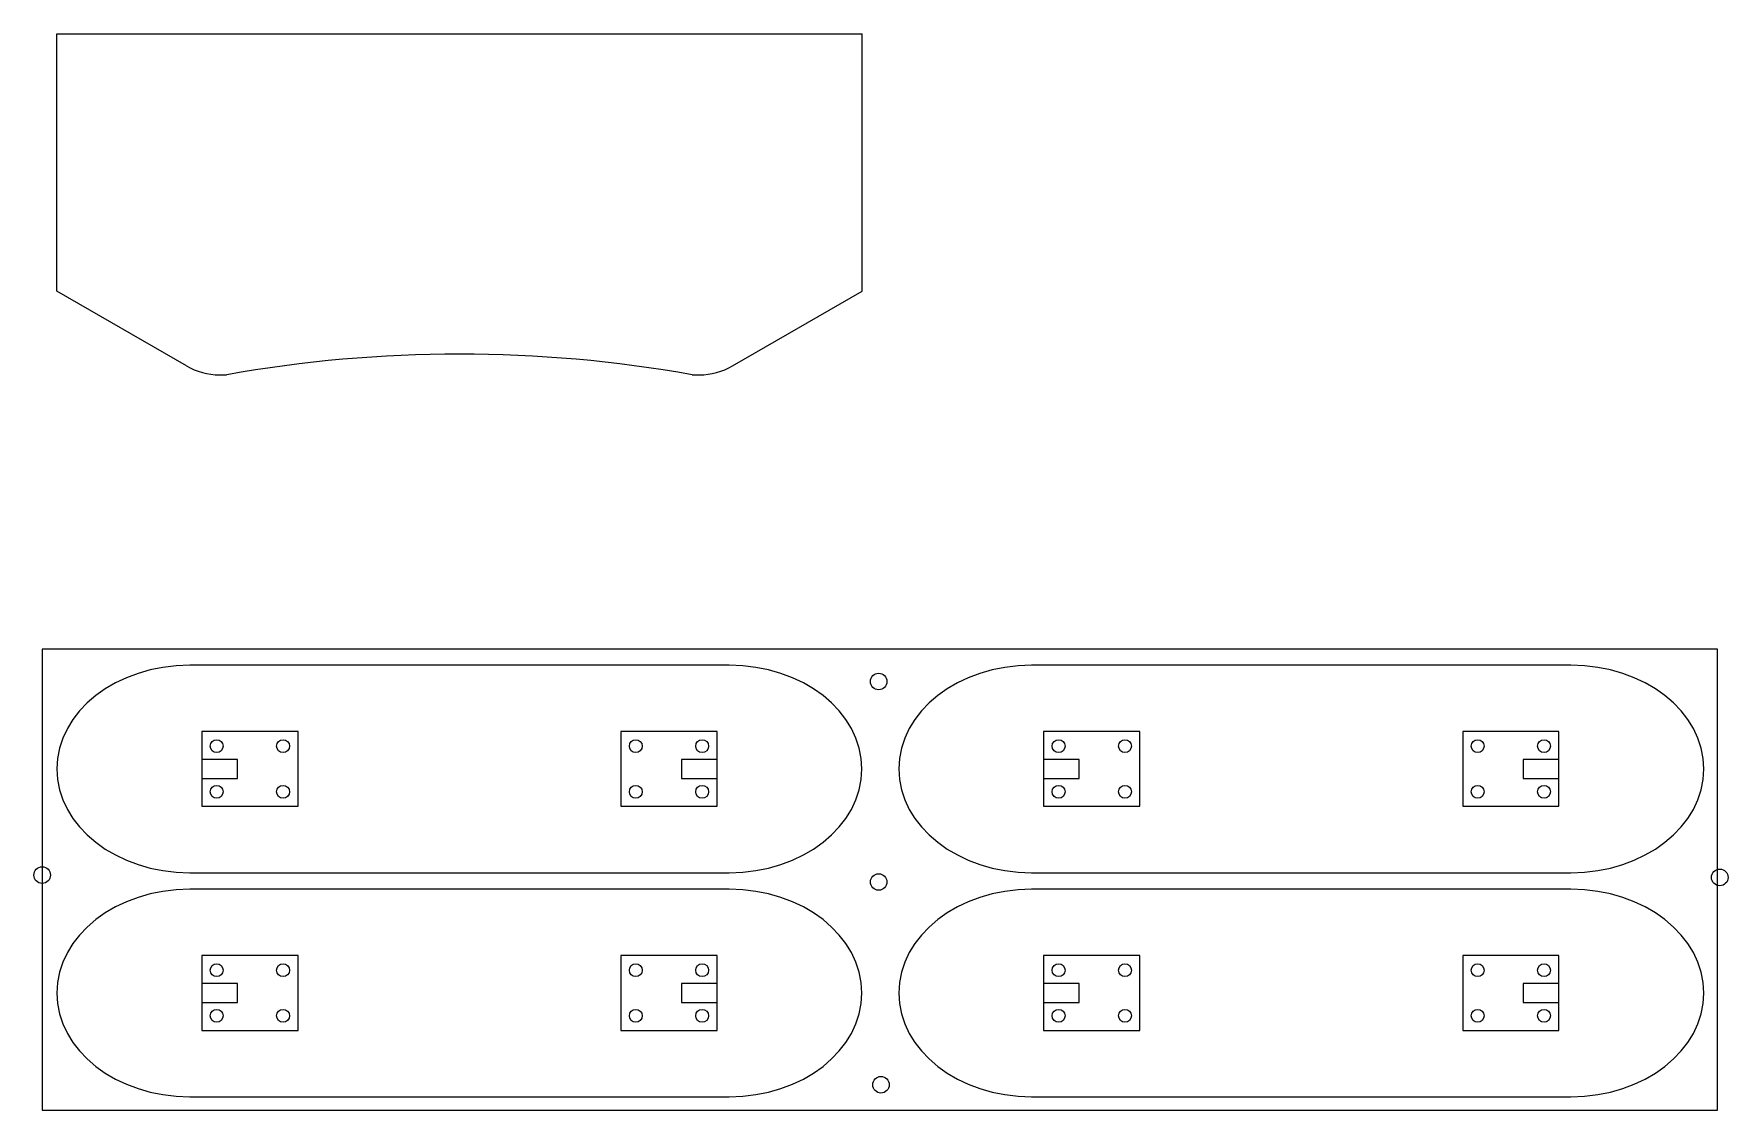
# Model space of a CAD drawing. Header units: millimetres. Extents: x 11 to 215, y 11 to 141.
import ezdxf

# ---------------------------------------------------------------- set-up
doc = ezdxf.new("R2010")
doc.units = ezdxf.units.MM
doc.layers.get('0').update_dxf_attribs({"linetype": 'CONTINUOUS', "lineweight": 0})
for name, color, linetype, lineweight in [('Aussparung', 7, 'CONTINUOUS', 0), ('Befestigung', 7, 'CONTINUOUS', 0), ('Biege', 7, 'CONTINUOUS', 0), ('Dicke', 3, 'CONTINUOUS', 0), ('Loecher', 7, 'CONTINUOUS', 0), ('Tasche', 7, 'CONTINUOUS', 0)]:
    doc.layers.add(name, color=color, linetype=linetype, lineweight=lineweight)

msp = doc.modelspace()

# ---------------------------------------------------------------- linework, layer by layer
for p, q in [((95, 65), (30, 65)), ((196.45, 65), (131.45, 65)), ((30, 40), (95, 40)), ((131.45, 40), (196.45, 40)), ((95, 38), (30, 38)), ((196.45, 38), (131.45, 38)), ((30, 13), (95, 13)), ((131.45, 13), (196.45, 13))]:
    msp.add_line(p, q)
for centre, major_axis in [((30, 52.5), (-16, 0)), ((95, 52.5), (16, 0)), ((131.45, 52.5), (-16, 0)), ((196.45, 52.5), (16, 0)), ((30, 25.5), (-16, 0)), ((95, 25.5), (16, 0)), ((131.45, 25.5), (-16, 0)), ((196.45, 25.5), (16, 0))]:
    msp.add_ellipse(centre, major_axis=major_axis, ratio=0.78125, start_param=4.712389, end_param=1.570796)
at = {"layer": 'Aussparung'}
for p, q in [((35.75, 53.65), (31.45, 53.65)), ((31.45, 53.65), (31.45, 51.35)), ((35.75, 51.35), (35.75, 53.65)), ((93.55, 53.65), (89.25, 53.65)), ((89.25, 53.65), (89.25, 51.35)), ((93.55, 51.35), (93.55, 53.65)), ((137.2, 53.65), (132.9, 53.65)), ((132.9, 53.65), (132.9, 51.35)), ((137.2, 51.35), (137.2, 53.65)), ((195, 53.65), (190.7, 53.65)), ((190.7, 53.65), (190.7, 51.35)), ((195, 51.35), (195, 53.65)), ((31.45, 51.35), (35.75, 51.35)), ((89.25, 51.35), (93.55, 51.35)), ((132.9, 51.35), (137.2, 51.35)), ((190.7, 51.35), (195, 51.35)), ((35.75, 26.65), (31.45, 26.65)), ((31.45, 26.65), (31.45, 24.35)), ((35.75, 24.35), (35.75, 26.65)), ((93.55, 26.65), (89.25, 26.65)), ((89.25, 26.65), (89.25, 24.35)), ((93.55, 24.35), (93.55, 26.65)), ((137.2, 26.65), (132.9, 26.65)), ((132.9, 26.65), (132.9, 24.35)), ((137.2, 24.35), (137.2, 26.65)), ((195, 26.65), (190.7, 26.65)), ((190.7, 26.65), (190.7, 24.35)), ((195, 24.35), (195, 26.65)), ((31.45, 24.35), (35.75, 24.35)), ((89.25, 24.35), (93.55, 24.35)), ((132.9, 24.35), (137.2, 24.35)), ((190.7, 24.35), (195, 24.35))]:
    msp.add_line(p, q, dxfattribs=at)
at = {"layer": 'Befestigung'}
for centre in [(113.02, 63.04), (12.22, 39.71), (113.02, 38.88), (214.38, 39.43), (113.3, 14.44)]:
    msp.add_circle(centre, 1, dxfattribs=at)
at = {"layer": 'Biege'}
for p, q in [((13.99, 141.08), (111.03, 141.09)), ((13.99, 135.08), (13.99, 141.08)), ((111.03, 135.09), (111.03, 141.09)), ((13.99, 110.08), (13.99, 135.08)), ((111.03, 110.09), (111.03, 135.09)), ((29.59, 101.07), (13.99, 110.08)), ((95.41, 101.07), (111.03, 110.09)), ((33.59, 100), (34.45, 100)), ((90.55, 100), (91.41, 100))]:
    msp.add_line(p, q, dxfattribs=at)
for centre, radius, start, end in [((62.5, -56.11), 158.61, 79.8138, 100.1862), ((33.59, 108), 8, 240, 270), ((91.41, 108), 8, 270, 300)]:
    msp.add_arc(centre, radius, start, end, dxfattribs=at)
at = {"layer": 'Dicke'}
for p, q in [((214.11, 66.93), (12.22, 66.93)), ((12.22, 66.93), (12.22, 11.39)), ((214.11, 11.39), (214.11, 66.93)), ((12.22, 11.39), (214.11, 11.39))]:
    msp.add_line(p, q, dxfattribs=at)
at = {"layer": 'Loecher'}
for centre in [(33.25, 55.25), (41.25, 55.25), (83.75, 55.25), (91.75, 55.25), (134.7, 55.25), (142.7, 55.25), (185.2, 55.25), (193.2, 55.25), (33.25, 49.75), (41.25, 49.75), (83.75, 49.75), (91.75, 49.75), (134.7, 49.75), (142.7, 49.75), (185.2, 49.75), (193.2, 49.75), (33.25, 28.25), (41.25, 28.25), (83.75, 28.25), (91.75, 28.25), (134.7, 28.25), (142.7, 28.25), (185.2, 28.25), (193.2, 28.25), (33.25, 22.75), (41.25, 22.75), (83.75, 22.75), (91.75, 22.75), (134.7, 22.75), (142.7, 22.75), (185.2, 22.75), (193.2, 22.75)]:
    msp.add_circle(centre, 0.775, dxfattribs=at)
at = {"layer": 'Tasche'}
for p, q in [((43.05, 57), (31.45, 57)), ((31.45, 57), (31.45, 48)), ((43.05, 48), (43.05, 57)), ((93.55, 57), (81.95, 57)), ((81.95, 57), (81.95, 48)), ((93.55, 48), (93.55, 57)), ((144.5, 57), (132.9, 57)), ((132.9, 57), (132.9, 48)), ((144.5, 48), (144.5, 57)), ((195, 57), (183.4, 57)), ((183.4, 57), (183.4, 48)), ((195, 48), (195, 57)), ((31.45, 48), (43.05, 48)), ((81.95, 48), (93.55, 48)), ((132.9, 48), (144.5, 48)), ((183.4, 48), (195, 48)), ((43.05, 30), (31.45, 30)), ((31.45, 30), (31.45, 21)), ((43.05, 21), (43.05, 30)), ((93.55, 30), (81.95, 30)), ((81.95, 30), (81.95, 21)), ((93.55, 21), (93.55, 30)), ((144.5, 30), (132.9, 30)), ((132.9, 30), (132.9, 21)), ((144.5, 21), (144.5, 30)), ((195, 30), (183.4, 30)), ((183.4, 30), (183.4, 21)), ((195, 21), (195, 30)), ((31.45, 21), (43.05, 21)), ((81.95, 21), (93.55, 21)), ((132.9, 21), (144.5, 21)), ((183.4, 21), (195, 21))]:
    msp.add_line(p, q, dxfattribs=at)

doc.saveas('drawing.dxf')
